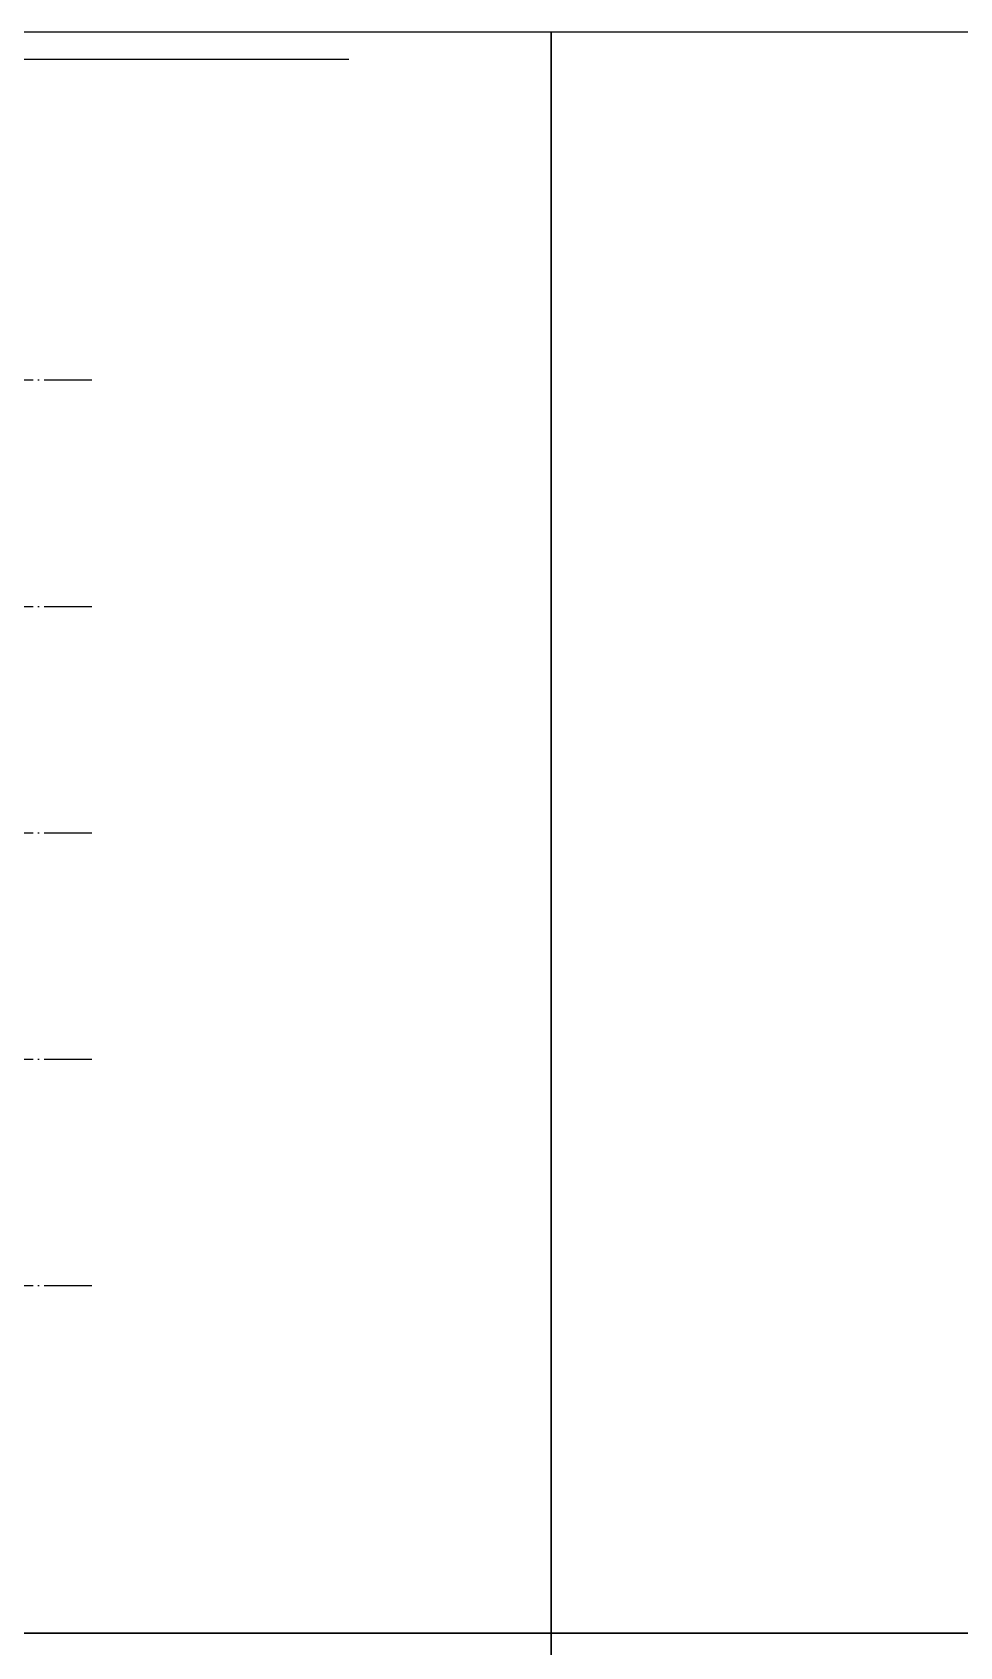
# Model space of a CAD drawing. Extents: x -186750 to 855523, y -12902 to 560425.
# Drawn here: x 472209 to 506638, y 224200 to 284100 of the extents above; entities that cross this region are included whole.
import ezdxf
from ezdxf.xclip import XClip

# ---------------------------------------------------------------- set-up
doc = ezdxf.new("R2010")
doc.units = 0
doc.header["$LTSCALE"] = 1000
doc.header["$MEASUREMENT"] = 0
doc.header["$XCLIPFRAME"] = 0
doc.linetypes.add('104-10 轴网$0$DOTE', pattern=[2.4200000000000004, 2, -0.2, 0.02, -0.2])
doc.linetypes.add('X-104 8#10#平面$0$109-34 轴网$0$L1$0$$AUDIT_BAD_LTYPE1', pattern=[0])
doc.layers.add('104-10 轴网$0$A_AXIS-轴线', color=252, linetype='104-10 轴网$0$DOTE')
doc.layers.add('X-104 8#10#平面$0$04-不打印_辅助线', color=165, linetype='Continuous', plot=False)

# ---------------------------------------------------------------- blocks, each defined once
blk = doc.blocks.new('104-10 轴网')
at = {"layer": '104-10 轴网$0$A_AXIS-轴线', "linetype": '104-10 轴网$0$DOTE'}
for p, q in [((-5.093170329928398e-11, -6500.000000000015), (2.110027708113194e-10, 40100.00000000004)), ((8399.999999999949, -6500.000000000015), (8400.000000000211, 40100.00000000004)), ((16799.99999999992, -6500.000000000015), (16800.00000000021, 40100.00000000004)), ((25199.99999999992, -6500.000000000015), (25200.00000000021, 40100.00000000004)), ((33599.99999999995, -6500.000000000015), (33600.00000000021, 40100.00000000004)), ((41999.99999999995, -6500.000000000015), (42000.00000000021, 40100.00000000004)), ((120429.5977508623, 40099.99999999988), (120429.5977508621, -6500.000000000178)), ((128829.5977508623, 40099.99999999988), (128829.5977508621, -6500.000000000186)), ((137229.5977508624, 40099.99999999987), (137229.5977508621, -6500.000000000186)), ((145629.5977508624, 40099.99999999987), (145629.5977508621, -6500.000000000186)), ((154029.5977508624, 40099.99999999987), (154029.5977508621, -6500.000000000186)), ((162429.5977508624, 40099.99999999987), (162429.5977508621, -6500.000000000186)), ((-6500.000000000022, 33599.99999999999), (48500.00000000018, 33600.00000000004)), ((168929.5977508623, 33599.99999999987), (113929.5977508621, 33599.99999999983)), ((-6500.000000000022, 25199.99999999999), (48500.00000000018, 25200.00000000004)), ((168929.5977508623, 25199.99999999987), (113929.5977508621, 25199.99999999982)), ((-6500.000000000022, 16799.99999999999), (48500.00000000018, 16800.00000000004)), ((168929.5977508623, 16799.99999999987), (113929.5977508621, 16799.99999999982)), ((-6500.000000000022, 8399.999999999985), (48500.00000000018, 8400.000000000044)), ((168929.5977508623, 8399.999999999873), (113929.5977508621, 8399.999999999822)), ((-6500.000000000022, -1.477928890381008e-11), (48500.00000000018, 4.342837200965732e-11)), ((168929.5977508623, -1.2732925824821e-10), (113929.5977508621, -1.782609615474939e-10))]:
    blk.add_line(p, q, dxfattribs=at)
at = {"layer": 'Defpoints'}
for points in [[(-16049.99999999992, 45500.00000000001), (58050.00000000011, 45499.99999999999), (58050.00000000011, -11900.00000000001), (-16049.99999999998, -11899.99999999996)], [(104379.5977508624, 45500.00000000001), (178479.5977508625, 45499.99999999999), (178479.5977508625, -11900.00000000001), (104379.5977508624, -11899.99999999996)]]:
    blk.add_lwpolyline(points, close=True, dxfattribs=at)
blk = doc.blocks.new('X-104 8#10#平面')
at = {"layer": 'X-104 8#10#平面$0$04-不打印_辅助线'}
for points in [[(-186749.9999999999, 224700), (-102649.9999999999, 224700), (-102649.9999999999, 284099.9999999999), (-186749.9999999999, 284099.9999999999)], [(-102649.9999999999, 224700), (-18549.99999999996, 224700), (-18549.99999999996, 284100), (-102649.9999999999, 284100)], [(-186749.9999999999, 165300), (-102649.9999999999, 165300), (-102649.9999999999, 224700), (-186749.9999999999, 224700)], [(-102649.9999999999, 165300), (-18549.99999999996, 165300), (-18549.99999999996, 224700), (-102649.9999999999, 224700)]]:
    blk.add_lwpolyline(points, close=True, dxfattribs=at)
at = {"linetype": 'X-104 8#10#平面$0$109-34 轴网$0$L1$0$$AUDIT_BAD_LTYPE1'}
ref = blk.add_blockref('104-10 轴网', (-168199.9999999999, 237599.9999999999), dxfattribs=at)
XClip(ref).set_block_clipping_path([(-16049.999999999924, -11899.999999999913), (58049.99999999998, 45500.00000000012)])

msp = doc.modelspace()

# ---------------------------------------------------------------- block references
msp.add_blockref('X-104 8#10#平面', (594116.4135819954, 2.701728651945793e-09))

doc.saveas('drawing.dxf')
